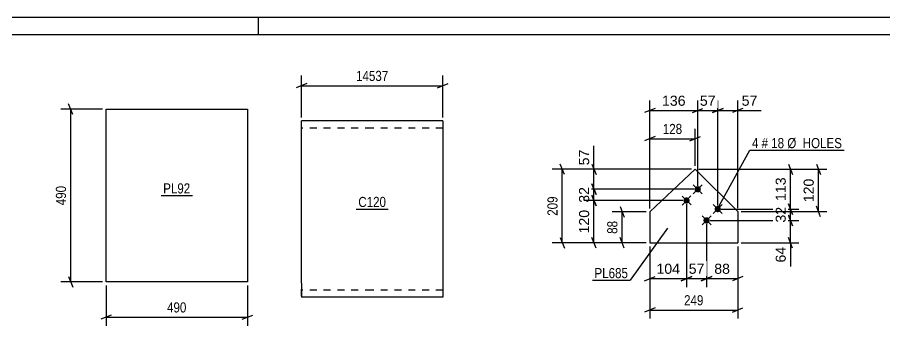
# Model space of a CAD drawing. Header units: millimetres. Extents: x 0 to 841, y 0 to 594.
# Drawn here: x 142.6 to 388.6, y 506.6 to 594 of the extents above; entities that cross this region are included whole.
import ezdxf

# ---------------------------------------------------------------- set-up
doc = ezdxf.new("R2010")
doc.units = ezdxf.units.MM
doc.linetypes.add('DXK_LINE_DOT2', pattern=[3.9198, 1.9599, -1.9599])
doc.styles.add('Arial', font='ARIAL.TTF', dxfattribs={"height": 0.2})
doc.styles.add('Arial Narrow', font='ARIALN.TTF', dxfattribs={"height": 0.2})

# ---------------------------------------------------------------- blocks, each defined once
blk = doc.blocks.new('Unknown-284934741-1134')
at = {"color": 5, "linetype": 'Continuous'}
for p, q in [((841, 594), (0, 594)), ((211, 589), (211, 594)), ((836, 589), (5, 589))]:
    blk.add_line(p, q, dxfattribs=at)
blk = doc.blocks.new('Part-284934741-25267 - 25266')
at = {"color": 2, "linetype": 'Continuous'}
for p, q in [((243.21, 564.61), (223.21, 564.61)), ((223.21, 518.61), (223.21, 564.61)), ((263.31, 564.61), (243.31, 564.61)), ((263.31, 564.61), (263.31, 514.61)), ((223.21, 518.61), (223.21, 514.61)), ((243.21, 514.61), (223.21, 514.61)), ((263.31, 514.61), (243.31, 514.61))]:
    blk.add_line(p, q, dxfattribs=at)
at = {"color": 7, "linetype": 'DXK_LINE_DOT2'}
for p, q in [((243.21, 562.61), (223.21, 562.61)), ((263.31, 562.61), (243.31, 562.61)), ((223.21, 514.91), (223.21, 518.61)), ((243.21, 516.61), (223.21, 516.61)), ((263.31, 516.61), (243.31, 516.61))]:
    blk.add_line(p, q, dxfattribs=at)
blk = doc.blocks.new('Part-284934741-25476 - 25475')
at = {"color": 2, "linetype": 'Continuous'}
for p, q in [((167.78, 518.95), (167.78, 567.95)), ((167.78, 567.95), (187.78, 567.95)), ((187.88, 567.95), (207.88, 567.95)), ((207.88, 567.95), (207.88, 518.95)), ((187.78, 518.95), (167.78, 518.95)), ((207.88, 518.95), (187.88, 518.95))]:
    blk.add_line(p, q, dxfattribs=at)
blk = doc.blocks.new('Part-284934741-25652 - 25651')
at = {"color": 2, "linetype": 'Continuous'}
for p, q in [((321.99, 538.82), (334.84, 550.9)), ((334.84, 550.9), (346.9, 538.92)), ((321.99, 538.82), (321.99, 530.03)), ((346.9, 538.92), (346.9, 530.03)), ((321.99, 530.03), (346.9, 530.03))]:
    blk.add_line(p, q, dxfattribs=at)
blk = doc.blocks.new('Bolt-284934741-25653 - 25651')
at = {"linetype": 'Continuous'}
for points in [[(336.2, 544.61, -1), (334.93, 545.88, -1)], [(333.03, 541.42, -1), (331.76, 542.68, -1)], [(341.88, 538.97, -1), (340.6, 540.24, -1)], [(338.71, 535.78, -1), (337.43, 537.05, -1)]]:
    blk.add_hatch(color=1, dxfattribs=at).paths.add_polyline_path(points)
at = {"color": 1, "linetype": 'Continuous'}
for p, q in [((334.29, 546.51), (336.84, 543.98)), ((336.83, 546.52), (334.3, 543.97)), ((331.12, 543.32), (333.67, 540.78)), ((333.66, 543.33), (331.13, 540.77)), ((339.96, 540.88), (342.52, 538.34)), ((342.51, 540.88), (339.97, 538.33)), ((336.79, 537.68), (339.35, 535.15)), ((339.34, 537.69), (336.8, 535.14))]:
    blk.add_line(p, q, dxfattribs=at)
blk = doc.blocks.new('StraightDimension-284934741-25731 - 25266')
at = {"color": 7, "linetype": 'Continuous'}
for p, q in [((223.21, 565.61), (223.21, 577.46)), ((263.31, 565.61), (263.31, 577.46)), ((224.71, 575.21), (221.71, 574.01)), ((223.21, 574.61), (263.31, 574.61)), ((261.81, 574.01), (264.81, 575.21))]:
    blk.add_line(p, q, dxfattribs=at)
at = {"color": 0}
blk.add_wipeout([(248.43, 575.36), (248.43, 579.56), (238.09, 579.56), (238.09, 575.36)], dxfattribs=at)
at = {"color": 3, "style": 'Arial Narrow'}
blk.add_text('14537', height=2.863, dxfattribs=at).set_placement((238.69, 575.96))
blk = doc.blocks.new('StraightDimension-284934741-26175 - 25475')
at = {"color": 7, "linetype": 'Continuous'}
for p, q in [((167.78, 517.95), (167.78, 506.55)), ((207.88, 517.95), (207.88, 506.55)), ((169.28, 509.55), (166.28, 508.35)), ((206.38, 508.35), (209.38, 509.55)), ((167.78, 508.95), (207.88, 508.95))]:
    blk.add_line(p, q, dxfattribs=at)
at = {"color": 0}
blk.add_wipeout([(191.17, 509.7), (191.17, 513.9), (184.49, 513.9), (184.49, 509.7)], dxfattribs=at)
at = {"color": 3, "style": 'Arial Narrow'}
blk.add_text('490', height=2.863, dxfattribs=at).set_placement((185.09, 510.3))
blk = doc.blocks.new('StraightDimension-284934741-26171 - 25475')
at = {"color": 7, "linetype": 'Continuous'}
for p, q in [((158.38, 566.45), (157.18, 569.45)), ((166.78, 567.95), (154.93, 567.95)), ((157.78, 518.95), (157.78, 567.95)), ((166.78, 518.95), (154.93, 518.95)), ((157.18, 520.45), (158.38, 517.45))]:
    blk.add_line(p, q, dxfattribs=at)
at = {"color": 0}
blk.add_wipeout([(157.03, 546.8), (152.83, 546.8), (152.83, 540.11), (157.03, 540.11)], dxfattribs=at)
at = {"color": 3, "style": 'Arial Narrow'}
blk.add_text('490', height=2.863, rotation=90.0002, dxfattribs=at).set_placement((156.43, 540.71))
blk = doc.blocks.new('StraightDimension-284934741-26527 - 25651')
at = {"color": 7, "linetype": 'Continuous'}
for p, q in [((320.99, 538.82), (311.28, 538.82)), ((313.53, 540.32), (314.73, 537.32)), ((314.13, 530.03), (314.13, 538.82)), ((314.73, 528.53), (313.53, 531.53)), ((320.99, 530.03), (311.28, 530.03))]:
    blk.add_line(p, q, dxfattribs=at)
at = {"color": 0}
blk.add_wipeout([(313.38, 536.85), (309.18, 536.85), (309.18, 532), (313.38, 532)], dxfattribs=at)
at = {"color": 3, "style": 'Arial Narrow'}
blk.add_text('88', height=2.863, rotation=90.0002, dxfattribs=at).set_placement((312.78, 532.6))
blk = doc.blocks.new('StraightDimension-284934741-30591 - 25651')
at = {"color": 7, "linetype": 'Continuous'}
for p, q in [((339.07, 536.41), (364.28, 536.41)), ((361.28, 537.91), (362.48, 534.91)), ((361.88, 530.03), (361.88, 536.41)), ((362.48, 528.53), (361.28, 531.53)), ((347.9, 530.03), (364.28, 530.03))]:
    blk.add_line(p, q, dxfattribs=at)
at = {"color": 0}
blk.add_wipeout([(361.13, 529.51), (356.93, 529.51), (356.93, 523.86), (361.13, 523.86)], dxfattribs=at)
at = {"color": 7, "linetype": 'Continuous'}
blk.add_line((361.88, 530.03), (361.88, 523.34), dxfattribs=at)
blk.add_line((361.88, 530.03), (361.88, 523.34), dxfattribs=at)
at = {"color": 3, "style": 'Arial'}
blk.add_text('64', height=2.865, rotation=90.0002, dxfattribs=at).set_placement((360.53, 524.46))
blk = doc.blocks.new('StraightDimension-284934741-26517 - 25651')
at = {"color": 7, "linetype": 'Continuous'}
for p, q in [((321.99, 539.82), (321.99, 562.41)), ((334.84, 551.9), (334.84, 562.41)), ((323.49, 560.16), (320.49, 558.96)), ((321.99, 559.56), (334.84, 559.56)), ((333.34, 558.96), (336.34, 560.16))]:
    blk.add_line(p, q, dxfattribs=at)
at = {"color": 0}
blk.add_wipeout([(331.76, 560.31), (331.76, 564.51), (325.07, 564.51), (325.07, 560.31)], dxfattribs=at)
at = {"color": 3, "style": 'Arial Narrow'}
blk.add_text('128', height=2.863, dxfattribs=at).set_placement((325.67, 560.91))
blk = doc.blocks.new('StraightDimension-284934741-26579 - 25651')
at = {"color": 7, "linetype": 'Continuous'}
for p, q in [((333.84, 550.9), (294.31, 550.9)), ((297.76, 549.4), (296.56, 552.4)), ((297.16, 530.03), (297.16, 550.9)), ((296.56, 531.53), (297.76, 528.53)), ((320.99, 530.03), (294.31, 530.03))]:
    blk.add_line(p, q, dxfattribs=at)
at = {"color": 0}
blk.add_wipeout([(296.41, 543.81), (292.21, 543.81), (292.21, 537.12), (296.41, 537.12)], dxfattribs=at)
at = {"color": 3, "style": 'Arial Narrow'}
blk.add_text('209', height=2.863, rotation=90.0002, dxfattribs=at).set_placement((295.81, 537.72))
blk = doc.blocks.new('StraightDimension-284934741-26523 - 25651')
at = {"color": 7, "linetype": 'Continuous'}
for p, q in [((321.99, 529.03), (321.99, 508.57)), ((346.9, 529.03), (346.9, 508.57)), ((323.49, 511.57), (320.49, 510.37)), ((345.4, 510.37), (348.4, 511.57)), ((321.99, 510.97), (346.9, 510.97))]:
    blk.add_line(p, q, dxfattribs=at)
at = {"color": 0}
blk.add_wipeout([(337.79, 511.72), (337.79, 515.92), (331.1, 515.92), (331.1, 511.72)], dxfattribs=at)
at = {"color": 3, "style": 'Arial Narrow'}
blk.add_text('249', height=2.863, dxfattribs=at).set_placement((331.7, 512.32))
blk = doc.blocks.new('StraightDimension-284934741-30519 - 25651')
at = {"color": 7, "linetype": 'Continuous'}
for p, q in [((339.74, 566.97), (342.74, 568.17)), ((341.24, 540.61), (341.24, 570.42)), ((348.4, 568.17), (345.4, 566.97)), ((346.9, 539.92), (346.9, 570.42)), ((341.24, 567.57), (346.9, 567.57))]:
    blk.add_line(p, q, dxfattribs=at)
at = {"color": 0}
blk.add_wipeout([(353.07, 568.32), (353.07, 572.52), (347.43, 572.52), (347.43, 568.32)], dxfattribs=at)
at = {"color": 7, "linetype": 'Continuous'}
blk.add_line((346.9, 567.57), (353.6, 567.57), dxfattribs=at)
blk.add_line((346.9, 567.57), (353.6, 567.57), dxfattribs=at)
at = {"color": 3, "style": 'Arial'}
blk.add_text('57', height=2.865, dxfattribs=at).set_placement((348.03, 568.92))
blk = doc.blocks.new('StraightDimension-284934741-30520 - 25651')
at = {"color": 7, "linetype": 'Continuous'}
for p, q in [((334.06, 566.97), (337.06, 568.17)), ((335.56, 546.24), (335.56, 570.42)), ((342.74, 568.17), (339.74, 566.97)), ((341.24, 540.61), (341.24, 570.42)), ((335.56, 567.57), (341.24, 567.57))]:
    blk.add_line(p, q, dxfattribs=at)
at = {"color": 0}
blk.add_wipeout([(341.23, 568.32), (341.23, 572.52), (335.58, 572.52), (335.58, 568.32)], dxfattribs=at)
at = {"color": 3, "style": 'Arial'}
blk.add_text('57', height=2.865, dxfattribs=at).set_placement((336.18, 568.92))
blk = doc.blocks.new('StraightDimension-284934741-30521 - 25651')
at = {"color": 7, "linetype": 'Continuous'}
for p, q in [((323.49, 568.17), (320.49, 566.97)), ((321.99, 539.82), (321.99, 570.42)), ((334.06, 566.97), (337.06, 568.17)), ((335.56, 546.24), (335.56, 570.42)), ((321.99, 567.57), (335.56, 567.57))]:
    blk.add_line(p, q, dxfattribs=at)
at = {"color": 0}
blk.add_wipeout([(332.71, 568.32), (332.71, 572.52), (324.84, 572.52), (324.84, 568.32)], dxfattribs=at)
at = {"color": 3, "style": 'Arial'}
blk.add_text('136', height=2.865, dxfattribs=at).set_placement((325.44, 568.92))
blk = doc.blocks.new('StraightDimension-284934741-30566 - 25651')
at = {"color": 7, "linetype": 'Continuous'}
for p, q in [((333.84, 550.9), (303.28, 550.9)), ((305.53, 552.4), (306.73, 549.4)), ((306.13, 545.24), (306.13, 550.9)), ((306.73, 543.74), (305.53, 546.74)), ((334.56, 545.24), (303.28, 545.24))]:
    blk.add_line(p, q, dxfattribs=at)
at = {"color": 0}
blk.add_wipeout([(305.38, 557.07), (301.18, 557.07), (301.18, 551.42), (305.38, 551.42)], dxfattribs=at)
at = {"color": 7, "linetype": 'Continuous'}
blk.add_line((306.13, 550.9), (306.13, 557.6), dxfattribs=at)
blk.add_line((306.13, 550.9), (306.13, 557.6), dxfattribs=at)
at = {"color": 3, "style": 'Arial'}
blk.add_text('57', height=2.865, rotation=90.0002, dxfattribs=at).set_placement((304.78, 552.02))
blk = doc.blocks.new('StraightDimension-284934741-30567 - 25651')
at = {"color": 7, "linetype": 'Continuous'}
for p, q in [((305.53, 546.74), (306.73, 543.74)), ((334.56, 545.24), (303.28, 545.24)), ((306.73, 540.55), (305.53, 543.55)), ((306.13, 542.05), (306.13, 545.24)), ((331.39, 542.05), (303.28, 542.05))]:
    blk.add_line(p, q, dxfattribs=at)
at = {"color": 0}
blk.add_wipeout([(305.38, 546.47), (301.18, 546.47), (301.18, 540.82), (305.38, 540.82)], dxfattribs=at)
at = {"color": 3, "style": 'Arial'}
blk.add_text('32', height=2.865, rotation=90.0002, dxfattribs=at).set_placement((304.78, 541.42))
blk = doc.blocks.new('StraightDimension-284934741-30568 - 25651')
at = {"color": 7, "linetype": 'Continuous'}
for p, q in [((305.53, 543.55), (306.73, 540.55)), ((331.39, 542.05), (303.28, 542.05)), ((306.13, 530.03), (306.13, 542.05)), ((306.73, 528.53), (305.53, 531.53)), ((320.99, 530.03), (303.28, 530.03))]:
    blk.add_line(p, q, dxfattribs=at)
at = {"color": 0}
blk.add_wipeout([(305.38, 539.98), (301.18, 539.98), (301.18, 532.11), (305.38, 532.11)], dxfattribs=at)
at = {"color": 3, "style": 'Arial'}
blk.add_text('120', height=2.865, rotation=90.0002, dxfattribs=at).set_placement((304.78, 532.71))
blk = doc.blocks.new('StraightDimension-284934741-30589 - 25651')
at = {"color": 7, "linetype": 'Continuous'}
for p, q in [((335.84, 550.9), (364.28, 550.9)), ((361.28, 552.4), (362.48, 549.4)), ((361.88, 539.61), (361.88, 550.9)), ((362.48, 538.11), (361.28, 541.11)), ((342.24, 539.61), (364.28, 539.61))]:
    blk.add_line(p, q, dxfattribs=at)
at = {"color": 0}
blk.add_wipeout([(361.13, 549.19), (356.93, 549.19), (356.93, 541.32), (361.13, 541.32)], dxfattribs=at)
at = {"color": 3, "style": 'Arial'}
blk.add_text('113', height=2.865, rotation=90.0002, dxfattribs=at).set_placement((360.53, 541.92))
blk = doc.blocks.new('StraightDimension-284934741-30590 - 25651')
at = {"color": 7, "linetype": 'Continuous'}
for p, q in [((361.28, 541.11), (362.48, 538.11)), ((342.24, 539.61), (364.28, 539.61)), ((361.88, 536.41), (361.88, 539.61)), ((339.07, 536.41), (364.28, 536.41)), ((362.48, 534.91), (361.28, 537.91))]:
    blk.add_line(p, q, dxfattribs=at)
at = {"color": 0}
blk.add_wipeout([(361.13, 540.83), (356.93, 540.83), (356.93, 535.19), (361.13, 535.19)], dxfattribs=at)
at = {"color": 3, "style": 'Arial'}
blk.add_text('32', height=2.865, rotation=90.0002, dxfattribs=at).set_placement((360.53, 535.79))
blk = doc.blocks.new('StraightDimension-284934741-30613 - 25651')
at = {"color": 7, "linetype": 'Continuous'}
for p, q in [((335.84, 550.9), (372.21, 550.9)), ((369.21, 552.4), (370.41, 549.4)), ((369.81, 538.92), (369.81, 550.9)), ((347.9, 538.92), (372.21, 538.92)), ((370.41, 537.42), (369.21, 540.42))]:
    blk.add_line(p, q, dxfattribs=at)
at = {"color": 0}
blk.add_wipeout([(369.06, 548.84), (364.86, 548.84), (364.86, 540.97), (369.06, 540.97)], dxfattribs=at)
at = {"color": 3, "style": 'Arial'}
blk.add_text('120', height=2.865, rotation=90.0002, dxfattribs=at).set_placement((368.46, 541.57))
blk = doc.blocks.new('StraightDimension-284934741-30626 - 25651')
at = {"color": 7, "linetype": 'Continuous'}
for p, q in [((338.07, 535.41), (338.07, 517.51)), ((346.9, 529.03), (346.9, 517.51)), ((336.57, 519.31), (339.57, 520.51)), ((338.07, 519.91), (346.9, 519.91)), ((348.4, 520.51), (345.4, 519.31))]:
    blk.add_line(p, q, dxfattribs=at)
at = {"color": 0}
blk.add_wipeout([(345.31, 520.66), (345.31, 524.86), (339.66, 524.86), (339.66, 520.66)], dxfattribs=at)
at = {"color": 3, "style": 'Arial'}
blk.add_text('88', height=2.865, dxfattribs=at).set_placement((340.26, 521.26))
blk = doc.blocks.new('StraightDimension-284934741-30627 - 25651')
at = {"color": 7, "linetype": 'Continuous'}
for p, q in [((332.39, 541.05), (332.39, 517.51)), ((338.07, 535.41), (338.07, 517.51)), ((330.89, 519.31), (333.89, 520.51)), ((332.39, 519.91), (338.07, 519.91)), ((339.57, 520.51), (336.57, 519.31))]:
    blk.add_line(p, q, dxfattribs=at)
at = {"color": 0}
blk.add_wipeout([(338.06, 520.66), (338.06, 524.86), (332.41, 524.86), (332.41, 520.66)], dxfattribs=at)
at = {"color": 3, "style": 'Arial'}
blk.add_text('57', height=2.865, dxfattribs=at).set_placement((333.01, 521.26))
blk = doc.blocks.new('StraightDimension-284934741-30628 - 25651')
at = {"color": 7, "linetype": 'Continuous'}
for p, q in [((332.39, 541.05), (332.39, 517.51)), ((321.99, 529.03), (321.99, 517.51)), ((320.49, 519.31), (323.49, 520.51)), ((321.99, 519.91), (332.39, 519.91)), ((333.89, 520.51), (330.89, 519.31))]:
    blk.add_line(p, q, dxfattribs=at)
at = {"color": 0}
blk.add_wipeout([(331.13, 520.66), (331.13, 524.86), (323.26, 524.86), (323.26, 520.66)], dxfattribs=at)
at = {"color": 3, "style": 'Arial'}
blk.add_text('104', height=2.865, dxfattribs=at).set_placement((323.86, 521.26))
blk = doc.blocks.new('Mark-284934741-27096 - 25266')
at = {"color": 0}
blk.add_wipeout([(247.19, 540.21), (247.19, 543.21), (239.33, 543.21), (239.33, 540.21)], dxfattribs=at)
blk.add_wipeout([(247.19, 540.21), (247.19, 543.21), (239.33, 543.21), (239.33, 540.21)], dxfattribs=at)
at = {"color": 30, "linetype": 'Continuous'}
blk.add_line((238.73, 539.61), (247.79, 539.61), dxfattribs=at)
at = {"color": 3, "style": 'Arial Narrow'}
blk.add_text('C120', height=2.863, dxfattribs=at).set_placement((239.33, 540.21))
blk = doc.blocks.new('Mark-284934741-27173 - 25475')
at = {"color": 0}
blk.add_wipeout([(191.67, 544.05), (191.67, 547.05), (183.99, 547.05), (183.99, 544.05)], dxfattribs=at)
blk.add_wipeout([(191.67, 544.05), (191.67, 547.05), (183.99, 547.05), (183.99, 544.05)], dxfattribs=at)
at = {"color": 30, "linetype": 'Continuous'}
blk.add_line((183.39, 543.45), (192.27, 543.45), dxfattribs=at)
at = {"color": 3, "style": 'Arial Narrow'}
blk.add_text('PL92', height=2.863, dxfattribs=at).set_placement((183.99, 544.05))
blk = doc.blocks.new('Mark-284934741-27242 - 25651')
at = {"color": 0}
blk.add_wipeout([(315.79, 520.03), (315.79, 523.03), (306.29, 523.03), (306.29, 520.03)], dxfattribs=at)
blk.add_wipeout([(315.79, 520.03), (315.79, 523.03), (306.29, 523.03), (306.29, 520.03)], dxfattribs=at)
at = {"color": 30, "linetype": 'Continuous'}
for p in [(327, 534.24), (305.69, 519.43)]:
    blk.add_line(p, (316.39, 519.43), dxfattribs=at)
at = {"color": 3, "style": 'Arial Narrow'}
blk.add_text('PL685', height=2.863, dxfattribs=at).set_placement((306.29, 520.03))
blk = doc.blocks.new('Mark-284934741-27245 - 25651')
at = {"color": 0}
blk.add_wipeout([(352.78, 556.91), (352.78, 559.91), (350.95, 559.91), (350.95, 556.91)], dxfattribs=at)
blk.add_wipeout([(352.78, 556.91), (352.78, 559.91), (350.95, 559.91), (350.95, 556.91)], dxfattribs=at)
at = {"color": 7, "linetype": 'Continuous'}
blk.add_line((341.13, 539.68), (350.35, 556.31), dxfattribs=at)
at = {"color": 0}
blk.add_wipeout([(355.51, 556.91), (355.51, 559.91), (353.68, 559.91), (353.68, 556.91)], dxfattribs=at)
blk.add_wipeout([(355.51, 556.91), (355.51, 559.91), (353.68, 559.91), (353.68, 556.91)], dxfattribs=at)
at = {"color": 3, "style": 'Arial Narrow'}
blk.add_text('4', height=2.86, dxfattribs=at).set_placement((350.95, 556.91))
at = {"color": 0}
blk.add_wipeout([(360.07, 556.91), (360.07, 559.91), (356.41, 559.91), (356.41, 556.91)], dxfattribs=at)
blk.add_wipeout([(360.07, 556.91), (360.07, 559.91), (356.41, 559.91), (356.41, 556.91)], dxfattribs=at)
at = {"color": 3, "style": 'Arial Narrow'}
blk.add_text('#', height=2.86, dxfattribs=at).set_placement((353.68, 556.91))
at = {"color": 0}
blk.add_wipeout([(376.49, 556.91), (376.49, 559.91), (360.97, 559.91), (360.97, 556.91)], dxfattribs=at)
blk.add_wipeout([(376.49, 556.91), (376.49, 559.91), (360.97, 559.91), (360.97, 556.91)], dxfattribs=at)
at = {"color": 7, "linetype": 'Continuous'}
blk.add_line((350.35, 556.31), (377.09, 556.31), dxfattribs=at)
at = {"color": 3, "style": 'Arial Narrow'}
for s, p in [('18', (356.41, 556.91)), ('Ø  HOLES', (360.97, 556.91))]:
    blk.add_text(s, height=2.863, dxfattribs=at).set_placement(p)

msp = doc.modelspace()

# ---------------------------------------------------------------- block references
for name in ['Unknown-284934741-1134', 'Part-284934741-25476 - 25475', 'Part-284934741-25267 - 25266', 'Part-284934741-25652 - 25651', 'Bolt-284934741-25653 - 25651']:
    msp.add_blockref(name, (0, 0))

# ---------------------------------------------------------------- next in the draw order: block references
for name in ['StraightDimension-284934741-25731 - 25266', 'StraightDimension-284934741-30519 - 25651', 'Mark-284934741-27173 - 25475', 'Mark-284934741-27096 - 25266', 'StraightDimension-284934741-26527 - 25651', 'StraightDimension-284934741-30591 - 25651', 'StraightDimension-284934741-26175 - 25475']:
    msp.add_blockref(name, (0, 0))

# ---------------------------------------------------------------- next in the draw order: block references
for name in ['StraightDimension-284934741-26171 - 25475', 'StraightDimension-284934741-26517 - 25651']:
    msp.add_blockref(name, (0, 0))

# ---------------------------------------------------------------- next in the draw order: block references
msp.add_blockref('StraightDimension-284934741-26579 - 25651', (0, 0))

# ---------------------------------------------------------------- next in the draw order: block references
for name in ['StraightDimension-284934741-30520 - 25651', 'StraightDimension-284934741-26523 - 25651']:
    msp.add_blockref(name, (0, 0))

# ---------------------------------------------------------------- next in the draw order: block references
msp.add_blockref('StraightDimension-284934741-30521 - 25651', (0, 0))

# ---------------------------------------------------------------- next in the draw order: block references
for name in ['StraightDimension-284934741-30566 - 25651', 'StraightDimension-284934741-30589 - 25651']:
    msp.add_blockref(name, (0, 0))

# ---------------------------------------------------------------- next in the draw order: block references
for name in ['StraightDimension-284934741-30567 - 25651', 'StraightDimension-284934741-30590 - 25651']:
    msp.add_blockref(name, (0, 0))

# ---------------------------------------------------------------- next in the draw order: block references
for name in ['StraightDimension-284934741-30613 - 25651', 'StraightDimension-284934741-30568 - 25651', 'StraightDimension-284934741-30626 - 25651']:
    msp.add_blockref(name, (0, 0))

# ---------------------------------------------------------------- next in the draw order: block references
for name in ['Mark-284934741-27245 - 25651', 'StraightDimension-284934741-30627 - 25651']:
    msp.add_blockref(name, (0, 0))

# ---------------------------------------------------------------- next in the draw order: block references
msp.add_blockref('StraightDimension-284934741-30628 - 25651', (0, 0))

# ---------------------------------------------------------------- next in the draw order: block references
msp.add_blockref('Mark-284934741-27242 - 25651', (0, 0))

doc.saveas('drawing.dxf')
